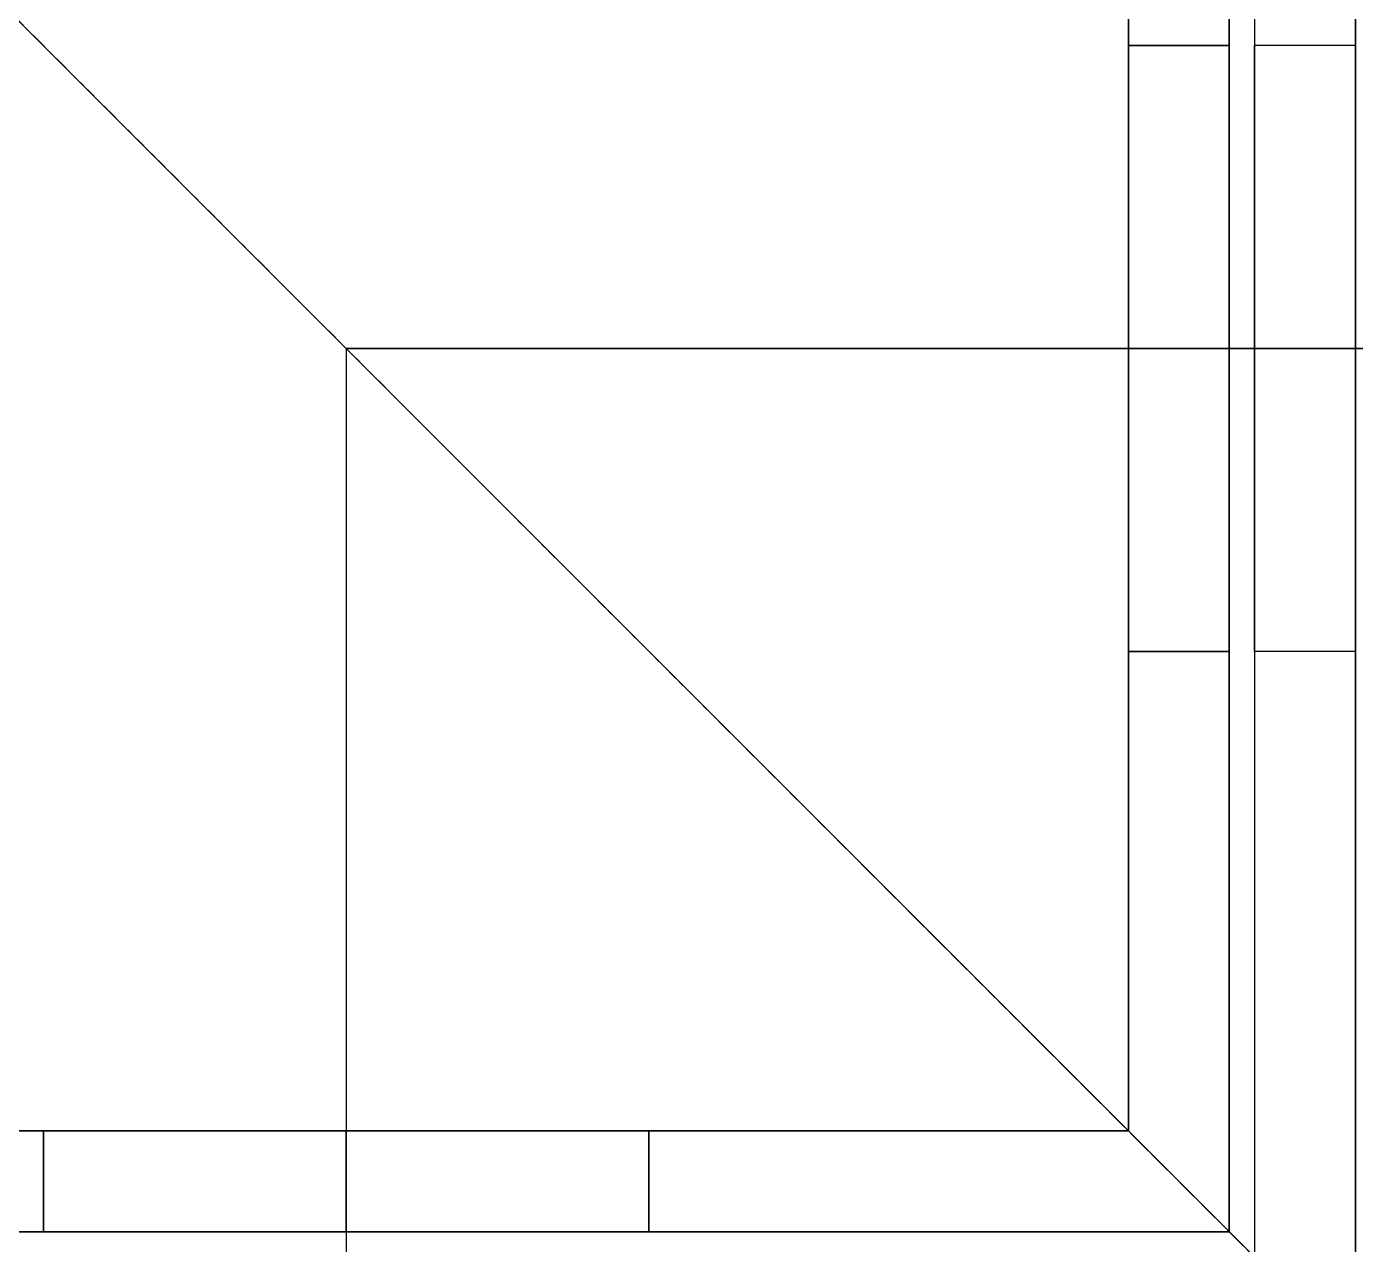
# Model space of a CAD drawing. Header units: millimetres. Extents: x -6529 to 809, y -8611 to 207.
# Drawn here: x -493.31 to -466.97, y -3732.96 to -3708.83 of the extents above; entities that cross this region are included whole.
import ezdxf

# ---------------------------------------------------------------- set-up
doc = ezdxf.new("R2010")
doc.units = ezdxf.units.MM
doc.header["$MEASUREMENT"] = 0
doc.layers.add('platen', color=7, linetype='Continuous', true_color=0x007f00)
doc.layers.add('staal', color=5, linetype='Continuous', true_color=0x0000ff)

# ---------------------------------------------------------------- blocks, each defined once
blk = doc.blocks.new('top plaat')
at = {"layer": 'platen'}
for points in [[(40, 40), (40, 20), (40, 0)], [(40, 40, 18), (40, 20, 18), (40, 0, 18)], [(40, 40, 9), (40, 20, 9), (40, 0, 9)], [(40, 20), (40, 20, 9), (40, 20, 18)]]:
    blk.add_open_spline(points, degree=2, dxfattribs=at)

msp = doc.modelspace()

# ---------------------------------------------------------------- linework, layer by layer
at = {"layer": 'staal'}
for p, q in [((-506.974, -3695.207), (-466.974, -3735.207)), ((-506.974, -3695.207), (-466.974, -3735.207)), ((-506.974, -3695.207, 1276), (-466.974, -3735.207, 1276)), ((-471.474, -3709.207, 170.5), (-469.474, -3709.207, 170.5)), ((-471.474, -3709.207, 95.5), (-469.474, -3709.207, 95.5)), ((-469.474, -3709.207, 1145.5), (-471.474, -3709.207, 1145.5)), ((-469.474, -3709.207, 1220.5), (-471.474, -3709.207, 1220.5)), ((-469.474, -3709.207, 1446.5), (-471.474, -3709.207, 1446.5)), ((-469.474, -3709.207, 1371.5), (-471.474, -3709.207, 1371.5)), ((-466.974, -3709.207, 1145.5), (-468.974, -3709.207, 1145.5)), ((-466.974, -3709.207, 1220.5), (-468.974, -3709.207, 1220.5)), ((-466.974, -3709.207, 995.5), (-468.974, -3709.207, 995.5)), ((-466.974, -3709.207, 1070.5), (-468.974, -3709.207, 1070.5)), ((-466.974, -3709.207, 845.5), (-468.974, -3709.207, 845.5)), ((-466.974, -3709.207, 920.5), (-468.974, -3709.207, 920.5)), ((-466.974, -3709.207, 770.5), (-468.974, -3709.207, 770.5)), ((-466.974, -3709.207, 695.5), (-468.974, -3709.207, 695.5)), ((-466.974, -3709.207, 95.5), (-468.974, -3709.207, 95.5)), ((-466.974, -3709.207, 170.5), (-468.974, -3709.207, 170.5)), ((-466.974, -3709.207, 320.5), (-468.974, -3709.207, 320.5)), ((-466.974, -3709.207, 245.5), (-468.974, -3709.207, 245.5)), ((-466.974, -3709.207, 470.5), (-468.974, -3709.207, 470.5)), ((-466.974, -3709.207, 395.5), (-468.974, -3709.207, 395.5)), ((-466.974, -3709.207, 620.5), (-468.974, -3709.207, 620.5)), ((-466.974, -3709.207, 545.5), (-468.974, -3709.207, 545.5)), ((-471.474, -3715.207, 40), (-469.474, -3715.207, 40)), ((-471.474, -3715.207, 208), (-469.474, -3715.207, 208)), ((-471.474, -3715.207, 176.5), (-469.474, -3715.207, 176.5)), ((-471.474, -3715.207, 164.5), (-469.474, -3715.207, 164.5)), ((-471.474, -3715.207, 101.5), (-469.474, -3715.207, 101.5)), ((-471.474, -3715.207, 89.5), (-469.474, -3715.207, 89.5)), ((-469.474, -3715.207, 1276), (-471.474, -3715.207, 1276)), ((-469.474, -3715.207, 1108), (-471.474, -3715.207, 1108)), ((-469.474, -3715.207, 1139.5), (-471.474, -3715.207, 1139.5)), ((-469.474, -3715.207, 1151.5), (-471.474, -3715.207, 1151.5)), ((-469.474, -3715.207, 1214.5), (-471.474, -3715.207, 1214.5)), ((-469.474, -3715.207, 1226.5), (-471.474, -3715.207, 1226.5)), ((-469.474, -3715.207, 1316), (-471.474, -3715.207, 1316)), ((-469.474, -3715.207, 1484), (-471.474, -3715.207, 1484)), ((-469.474, -3715.207, 1452.5), (-471.474, -3715.207, 1452.5)), ((-469.474, -3715.207, 1440.5), (-471.474, -3715.207, 1440.5)), ((-469.474, -3715.207, 1377.5), (-471.474, -3715.207, 1377.5)), ((-469.474, -3715.207, 1365.5), (-471.474, -3715.207, 1365.5)), ((-468.974, -3715.207, 40), (-466.974, -3715.207, 40)), ((-468.974, -3715.207, 1276), (-466.974, -3715.207, 1276)), ((-466.974, -3715.207, 1139.5), (-468.974, -3715.207, 1139.5)), ((-466.974, -3715.207, 1151.5), (-468.974, -3715.207, 1151.5)), ((-466.974, -3715.207, 1214.5), (-468.974, -3715.207, 1214.5)), ((-466.974, -3715.207, 1226.5), (-468.974, -3715.207, 1226.5)), ((-466.974, -3715.207, 989.5), (-468.974, -3715.207, 989.5)), ((-466.974, -3715.207, 1001.5), (-468.974, -3715.207, 1001.5)), ((-466.974, -3715.207, 1064.5), (-468.974, -3715.207, 1064.5)), ((-466.974, -3715.207, 1076.5), (-468.974, -3715.207, 1076.5)), ((-466.974, -3715.207, 839.5), (-468.974, -3715.207, 839.5)), ((-466.974, -3715.207, 851.5), (-468.974, -3715.207, 851.5)), ((-466.974, -3715.207, 914.5), (-468.974, -3715.207, 914.5)), ((-466.974, -3715.207, 926.5), (-468.974, -3715.207, 926.5)), ((-466.974, -3715.207, 764.5), (-468.974, -3715.207, 764.5)), ((-466.974, -3715.207, 776.5), (-468.974, -3715.207, 776.5)), ((-466.974, -3715.207, 689.5), (-468.974, -3715.207, 689.5)), ((-466.974, -3715.207, 701.5), (-468.974, -3715.207, 701.5)), ((-466.974, -3715.207, 89.5), (-468.974, -3715.207, 89.5)), ((-466.974, -3715.207, 101.5), (-468.974, -3715.207, 101.5)), ((-466.974, -3715.207, 164.5), (-468.974, -3715.207, 164.5)), ((-466.974, -3715.207, 176.5), (-468.974, -3715.207, 176.5)), ((-466.974, -3715.207, 314.5), (-468.974, -3715.207, 314.5)), ((-466.974, -3715.207, 326.5), (-468.974, -3715.207, 326.5)), ((-466.974, -3715.207, 239.5), (-468.974, -3715.207, 239.5)), ((-466.974, -3715.207, 251.5), (-468.974, -3715.207, 251.5)), ((-466.974, -3715.207, 464.5), (-468.974, -3715.207, 464.5)), ((-466.974, -3715.207, 476.5), (-468.974, -3715.207, 476.5)), ((-466.974, -3715.207, 389.5), (-468.974, -3715.207, 389.5)), ((-466.974, -3715.207, 401.5), (-468.974, -3715.207, 401.5)), ((-466.974, -3715.207, 614.5), (-468.974, -3715.207, 614.5)), ((-466.974, -3715.207, 626.5), (-468.974, -3715.207, 626.5)), ((-466.974, -3715.207, 539.5), (-468.974, -3715.207, 539.5)), ((-466.974, -3715.207, 551.5), (-468.974, -3715.207, 551.5)), ((-471.474, -3721.207, 170.5), (-469.474, -3721.207, 170.5)), ((-471.474, -3721.207, 95.5), (-469.474, -3721.207, 95.5)), ((-469.474, -3721.207, 1145.5), (-471.474, -3721.207, 1145.5)), ((-469.474, -3721.207, 1220.5), (-471.474, -3721.207, 1220.5)), ((-469.474, -3721.207, 1446.5), (-471.474, -3721.207, 1446.5)), ((-469.474, -3721.207, 1371.5), (-471.474, -3721.207, 1371.5)), ((-466.974, -3721.207, 1145.5), (-468.974, -3721.207, 1145.5)), ((-466.974, -3721.207, 1220.5), (-468.974, -3721.207, 1220.5)), ((-466.974, -3721.207, 995.5), (-468.974, -3721.207, 995.5)), ((-466.974, -3721.207, 1070.5), (-468.974, -3721.207, 1070.5)), ((-466.974, -3721.207, 845.5), (-468.974, -3721.207, 845.5)), ((-466.974, -3721.207, 920.5), (-468.974, -3721.207, 920.5)), ((-466.974, -3721.207, 770.5), (-468.974, -3721.207, 770.5)), ((-466.974, -3721.207, 695.5), (-468.974, -3721.207, 695.5)), ((-466.974, -3721.207, 95.5), (-468.974, -3721.207, 95.5)), ((-466.974, -3721.207, 170.5), (-468.974, -3721.207, 170.5)), ((-466.974, -3721.207, 320.5), (-468.974, -3721.207, 320.5)), ((-466.974, -3721.207, 245.5), (-468.974, -3721.207, 245.5)), ((-466.974, -3721.207, 470.5), (-468.974, -3721.207, 470.5)), ((-466.974, -3721.207, 395.5), (-468.974, -3721.207, 395.5)), ((-466.974, -3721.207, 620.5), (-468.974, -3721.207, 620.5)), ((-466.974, -3721.207, 545.5), (-468.974, -3721.207, 545.5)), ((-492.974, -3730.707, 95.5), (-492.974, -3732.707, 95.5)), ((-492.974, -3730.707, 170.5), (-492.974, -3732.707, 170.5)), ((-492.974, -3732.707, 1145.5), (-492.974, -3730.707, 1145.5)), ((-492.974, -3732.707, 1220.5), (-492.974, -3730.707, 1220.5)), ((-492.974, -3732.707, 1446.5), (-492.974, -3730.707, 1446.5)), ((-492.974, -3732.707, 1371.5), (-492.974, -3730.707, 1371.5)), ((-486.974, -3732.707, 40), (-486.974, -3730.707, 40)), ((-486.974, -3732.707, 208), (-486.974, -3730.707, 208)), ((-486.974, -3730.707, 101.5), (-486.974, -3732.707, 101.5)), ((-486.974, -3730.707, 89.5), (-486.974, -3732.707, 89.5)), ((-486.974, -3730.707, 176.5), (-486.974, -3732.707, 176.5)), ((-486.974, -3730.707, 164.5), (-486.974, -3732.707, 164.5)), ((-486.974, -3732.707, 1276), (-486.974, -3730.707, 1276)), ((-486.974, -3732.707, 1108), (-486.974, -3730.707, 1108)), ((-486.974, -3732.707, 1151.5), (-486.974, -3730.707, 1151.5)), ((-486.974, -3732.707, 1139.5), (-486.974, -3730.707, 1139.5)), ((-486.974, -3732.707, 1226.5), (-486.974, -3730.707, 1226.5)), ((-486.974, -3732.707, 1214.5), (-486.974, -3730.707, 1214.5)), ((-486.974, -3732.707, 1316), (-486.974, -3730.707, 1316)), ((-486.974, -3732.707, 1484), (-486.974, -3730.707, 1484)), ((-486.974, -3732.707, 1440.5), (-486.974, -3730.707, 1440.5)), ((-486.974, -3732.707, 1452.5), (-486.974, -3730.707, 1452.5)), ((-486.974, -3732.707, 1365.5), (-486.974, -3730.707, 1365.5)), ((-486.974, -3732.707, 1377.5), (-486.974, -3730.707, 1377.5)), ((-480.974, -3730.707, 95.5), (-480.974, -3732.707, 95.5)), ((-480.974, -3730.707, 170.5), (-480.974, -3732.707, 170.5)), ((-480.974, -3732.707, 1145.5), (-480.974, -3730.707, 1145.5)), ((-480.974, -3732.707, 1220.5), (-480.974, -3730.707, 1220.5)), ((-480.974, -3732.707, 1446.5), (-480.974, -3730.707, 1446.5)), ((-480.974, -3732.707, 1371.5), (-480.974, -3730.707, 1371.5))]:
    msp.add_line(p, q, dxfattribs=at)
for points in [[(-506.974, -3695.207, 40), (-486.974, -3715.207, 40), (-466.974, -3735.207, 40)], [(-506.974, -3695.207), (-486.974, -3715.207), (-466.974, -3735.207)], [(-466.974, -3735.207, 40), (-486.974, -3715.207, 40), (-506.974, -3695.207, 40)], [(-506.974, -3695.207, 1276), (-486.974, -3715.207, 1276), (-466.974, -3735.207, 1276)], [(-466.974, -3735.207, 1316), (-486.974, -3715.207, 1316), (-506.974, -3695.207, 1316)], [(-506.974, -3695.207, 1276), (-486.974, -3715.207, 1276), (-466.974, -3735.207, 1276)], [(-466.974, -3735.207, 1316), (-486.974, -3715.207, 1316), (-506.974, -3695.207, 1316)], [(-466.974, -3735.207, 40), (-466.974, -3715.207, 40), (-466.974, -3695.207, 40)], [(-466.974, -3735.207, 1276), (-466.974, -3715.207, 1276), (-466.974, -3695.207, 1276)], [(-466.974, -3735.207, 658), (-466.974, -3715.207, 658), (-466.974, -3695.207, 658)], [(-468.974, -3733.207, 38), (-486.974, -3715.207, 38), (-504.974, -3697.207, 38)], [(-504.974, -3697.207, 2), (-486.974, -3715.207, 2), (-468.974, -3733.207, 2)], [(-504.974, -3697.207, 38), (-486.974, -3715.207, 38), (-468.974, -3733.207, 38)], [(-468.974, -3733.207, 2), (-486.974, -3715.207, 2), (-504.974, -3697.207, 2)], [(-504.974, -3697.207, 1314), (-486.974, -3715.207, 1314), (-468.974, -3733.207, 1314)], [(-468.974, -3733.207, 1278), (-486.974, -3715.207, 1278), (-504.974, -3697.207, 1278)], [(-504.974, -3697.207, 1314), (-486.974, -3715.207, 1314), (-468.974, -3733.207, 1314)], [(-468.974, -3733.207, 1278), (-486.974, -3715.207, 1278), (-504.974, -3697.207, 1278)], [(-468.974, -3697.207, 40), (-468.974, -3715.207, 40), (-468.974, -3733.207, 40)], [(-468.974, -3697.207, 1276), (-468.974, -3715.207, 1276), (-468.974, -3733.207, 1276)], [(-468.974, -3697.207, 658), (-468.974, -3715.207, 658), (-468.974, -3733.207, 658)], [(-469.474, -3732.707, 40), (-469.474, -3715.207, 40), (-469.474, -3697.707, 40)], [(-469.474, -3732.707, 208), (-469.474, -3715.207, 208), (-469.474, -3697.707, 208)], [(-469.474, -3732.707, 124), (-469.474, -3715.207, 124), (-469.474, -3697.707, 124)], [(-469.474, -3697.707, 1276), (-469.474, -3715.207, 1276), (-469.474, -3732.707, 1276)], [(-469.474, -3697.707, 1108), (-469.474, -3715.207, 1108), (-469.474, -3732.707, 1108)], [(-469.474, -3697.707, 1192), (-469.474, -3715.207, 1192), (-469.474, -3732.707, 1192)], [(-469.474, -3697.707, 1316), (-469.474, -3715.207, 1316), (-469.474, -3732.707, 1316)], [(-469.474, -3697.707, 1484), (-469.474, -3715.207, 1484), (-469.474, -3732.707, 1484)], [(-469.474, -3697.707, 1400), (-469.474, -3715.207, 1400), (-469.474, -3732.707, 1400)], [(-471.474, -3699.707, 40), (-471.474, -3715.207, 40), (-471.474, -3730.707, 40)], [(-471.474, -3699.707, 208), (-471.474, -3715.207, 208), (-471.474, -3730.707, 208)], [(-471.474, -3699.707, 124), (-471.474, -3715.207, 124), (-471.474, -3730.707, 124)], [(-471.474, -3730.707, 1276), (-471.474, -3715.207, 1276), (-471.474, -3699.707, 1276)], [(-471.474, -3730.707, 1108), (-471.474, -3715.207, 1108), (-471.474, -3699.707, 1108)], [(-471.474, -3730.707, 1192), (-471.474, -3715.207, 1192), (-471.474, -3699.707, 1192)], [(-471.474, -3730.707, 1316), (-471.474, -3715.207, 1316), (-471.474, -3699.707, 1316)], [(-471.474, -3730.707, 1484), (-471.474, -3715.207, 1484), (-471.474, -3699.707, 1484)], [(-471.474, -3730.707, 1400), (-471.474, -3715.207, 1400), (-471.474, -3699.707, 1400)], [(-487.127, -3715.054, 40), (-487.127, -3715.054, 39), (-487.127, -3715.054, 38)], [(-487.127, -3715.054, 2), (-487.127, -3715.054, 1), (-487.127, -3715.054)], [(-416.474, -3715.207, 40), (-451.724, -3715.207, 40), (-486.974, -3715.207, 40)], [(-416.474, -3715.207, 38), (-451.724, -3715.207, 38), (-486.974, -3715.207, 38)], [(-416.474, -3715.207, 2), (-451.724, -3715.207, 2), (-486.974, -3715.207, 2)], [(-416.474, -3715.207), (-451.724, -3715.207), (-486.974, -3715.207)], [(-486.974, -3715.207, 40), (-486.974, -3749.957, 40), (-486.974, -3784.707, 40)], [(-486.974, -3715.207, 38), (-486.974, -3749.957, 38), (-486.974, -3784.707, 38)], [(-486.974, -3715.207, 2), (-486.974, -3749.957, 2), (-486.974, -3784.707, 2)], [(-486.974, -3715.207), (-486.974, -3749.957), (-486.974, -3784.707)], [(-486.974, -3715.207), (-486.974, -3715.207, 1), (-486.974, -3715.207, 2)], [(-486.974, -3715.207, 38), (-486.974, -3715.207, 39), (-486.974, -3715.207, 40)], [(-486.974, -3715.207, 1316), (-451.724, -3715.207, 1316), (-416.474, -3715.207, 1316)], [(-486.974, -3715.207, 1314), (-451.724, -3715.207, 1314), (-416.474, -3715.207, 1314)], [(-486.974, -3715.207, 1278), (-451.724, -3715.207, 1278), (-416.474, -3715.207, 1278)], [(-486.974, -3715.207, 1276), (-451.724, -3715.207, 1276), (-416.474, -3715.207, 1276)], [(-486.974, -3715.207, 1276), (-486.974, -3715.207, 1277), (-486.974, -3715.207, 1278)], [(-486.974, -3715.207, 1314), (-486.974, -3715.207, 1315), (-486.974, -3715.207, 1316)], [(-486.974, -3715.207, 1316), (-486.974, -3750.457, 1316), (-486.974, -3785.707, 1316)], [(-486.974, -3715.207, 1314), (-486.974, -3750.457, 1314), (-486.974, -3785.707, 1314)], [(-486.974, -3715.207, 1278), (-486.974, -3750.457, 1278), (-486.974, -3785.707, 1278)], [(-486.974, -3715.207, 1276), (-486.974, -3750.457, 1276), (-486.974, -3785.707, 1276)], [(-486.974, -3715.207, 1276), (-486.974, -3715.207, 1277), (-486.974, -3715.207, 1278)], [(-486.974, -3715.207, 1314), (-486.974, -3715.207, 1315), (-486.974, -3715.207, 1316)], [(-471.474, -3715.207, 40), (-471.474, -3715.207, 64.75), (-471.474, -3715.207, 89.5)], [(-471.474, -3715.207, 101.5), (-471.474, -3715.207, 133), (-471.474, -3715.207, 164.5)], [(-471.474, -3715.207, 176.5), (-471.474, -3715.207, 192.25), (-471.474, -3715.207, 208)], [(-471.474, -3715.207, 1276), (-471.474, -3715.207, 1251.25), (-471.474, -3715.207, 1226.5)], [(-471.474, -3715.207, 1214.5), (-471.474, -3715.207, 1183), (-471.474, -3715.207, 1151.5)], [(-471.474, -3715.207, 1139.5), (-471.474, -3715.207, 1123.75), (-471.474, -3715.207, 1108)], [(-471.474, -3715.207, 1316), (-471.474, -3715.207, 1340.75), (-471.474, -3715.207, 1365.5)], [(-471.474, -3715.207, 1377.5), (-471.474, -3715.207, 1409), (-471.474, -3715.207, 1440.5)], [(-471.474, -3715.207, 1452.5), (-471.474, -3715.207, 1468.25), (-471.474, -3715.207, 1484)], [(-469.474, -3715.207, 40), (-469.474, -3715.207, 64.75), (-469.474, -3715.207, 89.5)], [(-469.474, -3715.207, 101.5), (-469.474, -3715.207, 133), (-469.474, -3715.207, 164.5)], [(-469.474, -3715.207, 176.5), (-469.474, -3715.207, 192.25), (-469.474, -3715.207, 208)], [(-469.474, -3715.207, 1276), (-469.474, -3715.207, 1251.25), (-469.474, -3715.207, 1226.5)], [(-469.474, -3715.207, 1214.5), (-469.474, -3715.207, 1183), (-469.474, -3715.207, 1151.5)], [(-469.474, -3715.207, 1139.5), (-469.474, -3715.207, 1123.75), (-469.474, -3715.207, 1108)], [(-469.474, -3715.207, 1316), (-469.474, -3715.207, 1340.75), (-469.474, -3715.207, 1365.5)], [(-469.474, -3715.207, 1377.5), (-469.474, -3715.207, 1409), (-469.474, -3715.207, 1440.5)], [(-469.474, -3715.207, 1452.5), (-469.474, -3715.207, 1468.25), (-469.474, -3715.207, 1484)], [(-468.974, -3715.207, 40), (-468.974, -3715.207, 64.75), (-468.974, -3715.207, 89.5)], [(-468.974, -3715.207, 101.5), (-468.974, -3715.207, 133), (-468.974, -3715.207, 164.5)], [(-468.974, -3715.207, 176.5), (-468.974, -3715.207, 208), (-468.974, -3715.207, 239.5)], [(-468.974, -3715.207, 251.5), (-468.974, -3715.207, 283), (-468.974, -3715.207, 314.5)], [(-468.974, -3715.207, 326.5), (-468.974, -3715.207, 358), (-468.974, -3715.207, 389.5)], [(-468.974, -3715.207, 401.5), (-468.974, -3715.207, 433), (-468.974, -3715.207, 464.5)], [(-468.974, -3715.207, 476.5), (-468.974, -3715.207, 508), (-468.974, -3715.207, 539.5)], [(-468.974, -3715.207, 551.5), (-468.974, -3715.207, 583), (-468.974, -3715.207, 614.5)], [(-468.974, -3715.207, 626.5), (-468.974, -3715.207, 658), (-468.974, -3715.207, 689.5)], [(-468.974, -3715.207, 701.5), (-468.974, -3715.207, 733), (-468.974, -3715.207, 764.5)], [(-468.974, -3715.207, 776.5), (-468.974, -3715.207, 808), (-468.974, -3715.207, 839.5)], [(-468.974, -3715.207, 851.5), (-468.974, -3715.207, 883), (-468.974, -3715.207, 914.5)], [(-468.974, -3715.207, 926.5), (-468.974, -3715.207, 958), (-468.974, -3715.207, 989.5)], [(-468.974, -3715.207, 1001.5), (-468.974, -3715.207, 1033), (-468.974, -3715.207, 1064.5)], [(-468.974, -3715.207, 1076.5), (-468.974, -3715.207, 1108), (-468.974, -3715.207, 1139.5)], [(-468.974, -3715.207, 1151.5), (-468.974, -3715.207, 1183), (-468.974, -3715.207, 1214.5)], [(-468.974, -3715.207, 1226.5), (-468.974, -3715.207, 1251.25), (-468.974, -3715.207, 1276)], [(-466.974, -3715.207, 40), (-466.974, -3715.207, 64.75), (-466.974, -3715.207, 89.5)], [(-466.974, -3715.207, 101.5), (-466.974, -3715.207, 133), (-466.974, -3715.207, 164.5)], [(-466.974, -3715.207, 176.5), (-466.974, -3715.207, 208), (-466.974, -3715.207, 239.5)], [(-466.974, -3715.207, 251.5), (-466.974, -3715.207, 283), (-466.974, -3715.207, 314.5)], [(-466.974, -3715.207, 326.5), (-466.974, -3715.207, 358), (-466.974, -3715.207, 389.5)], [(-466.974, -3715.207, 401.5), (-466.974, -3715.207, 433), (-466.974, -3715.207, 464.5)], [(-466.974, -3715.207, 476.5), (-466.974, -3715.207, 508), (-466.974, -3715.207, 539.5)], [(-466.974, -3715.207, 551.5), (-466.974, -3715.207, 583), (-466.974, -3715.207, 614.5)], [(-466.974, -3715.207, 626.5), (-466.974, -3715.207, 658), (-466.974, -3715.207, 689.5)], [(-466.974, -3715.207, 701.5), (-466.974, -3715.207, 733), (-466.974, -3715.207, 764.5)], [(-466.974, -3715.207, 776.5), (-466.974, -3715.207, 808), (-466.974, -3715.207, 839.5)], [(-466.974, -3715.207, 851.5), (-466.974, -3715.207, 883), (-466.974, -3715.207, 914.5)], [(-466.974, -3715.207, 926.5), (-466.974, -3715.207, 958), (-466.974, -3715.207, 989.5)], [(-466.974, -3715.207, 1001.5), (-466.974, -3715.207, 1033), (-466.974, -3715.207, 1064.5)], [(-466.974, -3715.207, 1076.5), (-466.974, -3715.207, 1108), (-466.974, -3715.207, 1139.5)], [(-466.974, -3715.207, 1151.5), (-466.974, -3715.207, 1183), (-466.974, -3715.207, 1214.5)], [(-466.974, -3715.207, 1226.5), (-466.974, -3715.207, 1251.25), (-466.974, -3715.207, 1276)], [(-471.474, -3730.707, 40), (-486.974, -3730.707, 40), (-502.474, -3730.707, 40)], [(-471.474, -3730.707, 208), (-486.974, -3730.707, 208), (-502.474, -3730.707, 208)], [(-471.474, -3730.707, 124), (-486.974, -3730.707, 124), (-502.474, -3730.707, 124)], [(-502.474, -3730.707, 1276), (-486.974, -3730.707, 1276), (-471.474, -3730.707, 1276)], [(-502.474, -3730.707, 1108), (-486.974, -3730.707, 1108), (-471.474, -3730.707, 1108)], [(-502.474, -3730.707, 1192), (-486.974, -3730.707, 1192), (-471.474, -3730.707, 1192)], [(-502.474, -3730.707, 1316), (-486.974, -3730.707, 1316), (-471.474, -3730.707, 1316)], [(-502.474, -3730.707, 1484), (-486.974, -3730.707, 1484), (-471.474, -3730.707, 1484)], [(-502.474, -3730.707, 1400), (-486.974, -3730.707, 1400), (-471.474, -3730.707, 1400)], [(-486.974, -3730.707, 40), (-486.974, -3730.707, 64.75), (-486.974, -3730.707, 89.5)], [(-486.974, -3730.707, 101.5), (-486.974, -3730.707, 133), (-486.974, -3730.707, 164.5)], [(-486.974, -3730.707, 176.5), (-486.974, -3730.707, 192.25), (-486.974, -3730.707, 208)], [(-486.974, -3730.707, 1276), (-486.974, -3730.707, 1251.25), (-486.974, -3730.707, 1226.5)], [(-486.974, -3730.707, 1214.5), (-486.974, -3730.707, 1183), (-486.974, -3730.707, 1151.5)], [(-486.974, -3730.707, 1139.5), (-486.974, -3730.707, 1123.75), (-486.974, -3730.707, 1108)], [(-486.974, -3730.707, 1316), (-486.974, -3730.707, 1340.75), (-486.974, -3730.707, 1365.5)], [(-486.974, -3730.707, 1377.5), (-486.974, -3730.707, 1409), (-486.974, -3730.707, 1440.5)], [(-486.974, -3730.707, 1452.5), (-486.974, -3730.707, 1468.25), (-486.974, -3730.707, 1484)], [(-471.474, -3730.707, 40), (-471.474, -3730.707, 124), (-471.474, -3730.707, 208)], [(-471.474, -3730.707, 1276), (-471.474, -3730.707, 1192), (-471.474, -3730.707, 1108)], [(-471.474, -3730.707, 1316), (-471.474, -3730.707, 1400), (-471.474, -3730.707, 1484)], [(-504.474, -3732.707, 40), (-486.974, -3732.707, 40), (-469.474, -3732.707, 40)], [(-504.474, -3732.707, 208), (-486.974, -3732.707, 208), (-469.474, -3732.707, 208)], [(-504.474, -3732.707, 124), (-486.974, -3732.707, 124), (-469.474, -3732.707, 124)], [(-469.474, -3732.707, 1276), (-486.974, -3732.707, 1276), (-504.474, -3732.707, 1276)], [(-469.474, -3732.707, 1108), (-486.974, -3732.707, 1108), (-504.474, -3732.707, 1108)], [(-469.474, -3732.707, 1192), (-486.974, -3732.707, 1192), (-504.474, -3732.707, 1192)], [(-469.474, -3732.707, 1316), (-486.974, -3732.707, 1316), (-504.474, -3732.707, 1316)], [(-469.474, -3732.707, 1484), (-486.974, -3732.707, 1484), (-504.474, -3732.707, 1484)], [(-469.474, -3732.707, 1400), (-486.974, -3732.707, 1400), (-504.474, -3732.707, 1400)], [(-486.974, -3732.707, 40), (-486.974, -3732.707, 64.75), (-486.974, -3732.707, 89.5)], [(-486.974, -3732.707, 101.5), (-486.974, -3732.707, 133), (-486.974, -3732.707, 164.5)], [(-486.974, -3732.707, 176.5), (-486.974, -3732.707, 192.25), (-486.974, -3732.707, 208)], [(-486.974, -3732.707, 1276), (-486.974, -3732.707, 1251.25), (-486.974, -3732.707, 1226.5)], [(-486.974, -3732.707, 1214.5), (-486.974, -3732.707, 1183), (-486.974, -3732.707, 1151.5)], [(-486.974, -3732.707, 1139.5), (-486.974, -3732.707, 1123.75), (-486.974, -3732.707, 1108)], [(-486.974, -3732.707, 1316), (-486.974, -3732.707, 1340.75), (-486.974, -3732.707, 1365.5)], [(-486.974, -3732.707, 1377.5), (-486.974, -3732.707, 1409), (-486.974, -3732.707, 1440.5)], [(-486.974, -3732.707, 1452.5), (-486.974, -3732.707, 1468.25), (-486.974, -3732.707, 1484)], [(-469.474, -3732.707, 40), (-469.474, -3732.707, 124), (-469.474, -3732.707, 208)], [(-469.474, -3732.707, 1276), (-469.474, -3732.707, 1192), (-469.474, -3732.707, 1108)], [(-469.474, -3732.707, 1316), (-469.474, -3732.707, 1400), (-469.474, -3732.707, 1484)]]:
    msp.add_open_spline(points, degree=2, dxfattribs=at)
for points, weights, knots in [([(-471.474, -3709.207, 170.5), (-471.474, -3709.207, 176.5), (-471.474, -3715.207, 176.5), (-471.474, -3721.207, 176.5), (-471.474, -3721.207, 170.5), (-471.474, -3721.207, 164.5), (-471.474, -3715.207, 164.5), (-471.474, -3709.207, 164.5), (-471.474, -3709.207, 170.5)], [1, 0.707106781187, 1, 0.707106781187, 1, 0.707106781187, 1, 0.707106781187, 1], [0, 0, 0, 7.853982, 7.853982, 15.707963, 15.707963, 23.561945, 23.561945, 31.415927, 31.415927, 31.415927]), ([(-471.474, -3709.207, 95.5), (-471.474, -3709.207, 101.5), (-471.474, -3715.207, 101.5), (-471.474, -3721.207, 101.5), (-471.474, -3721.207, 95.5), (-471.474, -3721.207, 89.5), (-471.474, -3715.207, 89.5), (-471.474, -3709.207, 89.5), (-471.474, -3709.207, 95.5)], [1, 0.707106781187, 1, 0.707106781187, 1, 0.707106781187, 1, 0.707106781187, 1], [0, 0, 0, 7.853982, 7.853982, 15.707963, 15.707963, 23.561945, 23.561945, 31.415927, 31.415927, 31.415927]), ([(-471.474, -3709.207, 1145.5), (-471.474, -3709.207, 1151.5), (-471.474, -3715.207, 1151.5), (-471.474, -3721.207, 1151.5), (-471.474, -3721.207, 1145.5), (-471.474, -3721.207, 1139.5), (-471.474, -3715.207, 1139.5), (-471.474, -3709.207, 1139.5), (-471.474, -3709.207, 1145.5)], [1, 0.707106781187, 1, 0.707106781187, 1, 0.707106781187, 1, 0.707106781187, 1], [-31.415927, -31.415927, -31.415927, -23.561945, -23.561945, -15.707963, -15.707963, -7.853982, -7.853982, 0, 0, 0]), ([(-471.474, -3709.207, 1220.5), (-471.474, -3709.207, 1226.5), (-471.474, -3715.207, 1226.5), (-471.474, -3721.207, 1226.5), (-471.474, -3721.207, 1220.5), (-471.474, -3721.207, 1214.5), (-471.474, -3715.207, 1214.5), (-471.474, -3709.207, 1214.5), (-471.474, -3709.207, 1220.5)], [1, 0.707106781187, 1, 0.707106781187, 1, 0.707106781187, 1, 0.707106781187, 1], [-31.415927, -31.415927, -31.415927, -23.561945, -23.561945, -15.707963, -15.707963, -7.853982, -7.853982, 0, 0, 0]), ([(-471.474, -3709.207, 1446.5), (-471.474, -3709.207, 1440.5), (-471.474, -3715.207, 1440.5), (-471.474, -3721.207, 1440.5), (-471.474, -3721.207, 1446.5), (-471.474, -3721.207, 1452.5), (-471.474, -3715.207, 1452.5), (-471.474, -3709.207, 1452.5), (-471.474, -3709.207, 1446.5)], [1, 0.707106781187, 1, 0.707106781187, 1, 0.707106781187, 1, 0.707106781187, 1], [-31.415927, -31.415927, -31.415927, -23.561945, -23.561945, -15.707963, -15.707963, -7.853982, -7.853982, 0, 0, 0]), ([(-471.474, -3709.207, 1371.5), (-471.474, -3709.207, 1365.5), (-471.474, -3715.207, 1365.5), (-471.474, -3721.207, 1365.5), (-471.474, -3721.207, 1371.5), (-471.474, -3721.207, 1377.5), (-471.474, -3715.207, 1377.5), (-471.474, -3709.207, 1377.5), (-471.474, -3709.207, 1371.5)], [1, 0.707106781187, 1, 0.707106781187, 1, 0.707106781187, 1, 0.707106781187, 1], [-31.415927, -31.415927, -31.415927, -23.561945, -23.561945, -15.707963, -15.707963, -7.853982, -7.853982, 0, 0, 0]), ([(-469.474, -3709.207, 170.5), (-469.474, -3709.207, 164.5), (-469.474, -3715.207, 164.5), (-469.474, -3721.207, 164.5), (-469.474, -3721.207, 170.5), (-469.474, -3721.207, 176.5), (-469.474, -3715.207, 176.5), (-469.474, -3709.207, 176.5), (-469.474, -3709.207, 170.5)], [1, 0.707106781187, 1, 0.707106781187, 1, 0.707106781187, 1, 0.707106781187, 1], [-31.415927, -31.415927, -31.415927, -23.561945, -23.561945, -15.707963, -15.707963, -7.853982, -7.853982, 0, 0, 0]), ([(-469.474, -3709.207, 95.5), (-469.474, -3709.207, 89.5), (-469.474, -3715.207, 89.5), (-469.474, -3721.207, 89.5), (-469.474, -3721.207, 95.5), (-469.474, -3721.207, 101.5), (-469.474, -3715.207, 101.5), (-469.474, -3709.207, 101.5), (-469.474, -3709.207, 95.5)], [1, 0.707106781187, 1, 0.707106781187, 1, 0.707106781187, 1, 0.707106781187, 1], [-31.415927, -31.415927, -31.415927, -23.561945, -23.561945, -15.707963, -15.707963, -7.853982, -7.853982, 0, 0, 0]), ([(-469.474, -3709.207, 1145.5), (-469.474, -3709.207, 1139.5), (-469.474, -3715.207, 1139.5), (-469.474, -3721.207, 1139.5), (-469.474, -3721.207, 1145.5), (-469.474, -3721.207, 1151.5), (-469.474, -3715.207, 1151.5), (-469.474, -3709.207, 1151.5), (-469.474, -3709.207, 1145.5)], [1, 0.707106781187, 1, 0.707106781187, 1, 0.707106781187, 1, 0.707106851018, 0.999999860338], [0, 0, 0, 7.853982, 7.853982, 15.707964, 15.707964, 23.561946, 23.561946, 31.415927, 31.415927, 31.415927]), ([(-469.474, -3709.207, 1220.5), (-469.474, -3709.207, 1214.5), (-469.474, -3715.207, 1214.5), (-469.474, -3721.207, 1214.5), (-469.474, -3721.207, 1220.5), (-469.474, -3721.207, 1226.5), (-469.474, -3715.207, 1226.5), (-469.474, -3709.207, 1226.5), (-469.474, -3709.207, 1220.5)], [1, 0.707106781187, 1, 0.707106781187, 1, 0.707106781187, 1, 0.707106781187, 1], [0, 0, 0, 7.853982, 7.853982, 15.707963, 15.707963, 23.561945, 23.561945, 31.415927, 31.415927, 31.415927]), ([(-469.474, -3709.207, 1446.5), (-469.474, -3709.207, 1452.5), (-469.474, -3715.207, 1452.5), (-469.474, -3721.207, 1452.5), (-469.474, -3721.207, 1446.5), (-469.474, -3721.207, 1440.5), (-469.474, -3715.207, 1440.5), (-469.474, -3709.207, 1440.5), (-469.474, -3709.207, 1446.5)], [1, 0.707106781187, 1, 0.707106781187, 1, 0.707106781187, 1, 0.707106851018, 0.999999860338], [0, 0, 0, 7.853982, 7.853982, 15.707964, 15.707964, 23.561946, 23.561946, 31.415927, 31.415927, 31.415927]), ([(-469.474, -3709.207, 1371.5), (-469.474, -3709.207, 1377.5), (-469.474, -3715.207, 1377.5), (-469.474, -3721.207, 1377.5), (-469.474, -3721.207, 1371.5), (-469.474, -3721.207, 1365.5), (-469.474, -3715.207, 1365.5), (-469.474, -3709.207, 1365.5), (-469.474, -3709.207, 1371.5)], [1, 0.707106781187, 1, 0.707106781187, 1, 0.707106781187, 1, 0.707106781187, 1], [0, 0, 0, 7.853982, 7.853982, 15.707963, 15.707963, 23.561945, 23.561945, 31.415927, 31.415927, 31.415927]), ([(-468.974, -3709.207, 1145.5), (-468.974, -3709.207, 1151.5), (-468.974, -3715.207, 1151.5), (-468.974, -3721.207, 1151.5), (-468.974, -3721.207, 1145.5), (-468.974, -3721.207, 1139.5), (-468.974, -3715.207, 1139.5), (-468.974, -3709.207, 1139.5), (-468.974, -3709.207, 1145.5)], [1, 0.707106781187, 1, 0.707106781187, 1, 0.707106781187, 1, 0.707106781187, 1], [0, 0, 0, 7.853982, 7.853982, 15.707963, 15.707963, 23.561945, 23.561945, 31.415927, 31.415927, 31.415927]), ([(-468.974, -3709.207, 1220.5), (-468.974, -3709.207, 1226.5), (-468.974, -3715.207, 1226.5), (-468.974, -3721.207, 1226.5), (-468.974, -3721.207, 1220.5), (-468.974, -3721.207, 1214.5), (-468.974, -3715.207, 1214.5), (-468.974, -3709.207, 1214.5), (-468.974, -3709.207, 1220.5)], [1, 0.707106781187, 1, 0.707106781187, 1, 0.707106781187, 1, 0.707106781187, 1], [0, 0, 0, 7.853982, 7.853982, 15.707963, 15.707963, 23.561945, 23.561945, 31.415927, 31.415927, 31.415927]), ([(-468.974, -3709.207, 995.5), (-468.974, -3709.207, 1001.5), (-468.974, -3715.207, 1001.5), (-468.974, -3721.207, 1001.5), (-468.974, -3721.207, 995.5), (-468.974, -3721.207, 989.5), (-468.974, -3715.207, 989.5), (-468.974, -3709.207, 989.5), (-468.974, -3709.207, 995.5)], [1, 0.707106781187, 1, 0.707106781187, 1, 0.707106781187, 1, 0.707106781187, 1], [0, 0, 0, 7.853982, 7.853982, 15.707963, 15.707963, 23.561945, 23.561945, 31.415927, 31.415927, 31.415927]), ([(-468.974, -3709.207, 1070.5), (-468.974, -3709.207, 1076.5), (-468.974, -3715.207, 1076.5), (-468.974, -3721.207, 1076.5), (-468.974, -3721.207, 1070.5), (-468.974, -3721.207, 1064.5), (-468.974, -3715.207, 1064.5), (-468.974, -3709.207, 1064.5), (-468.974, -3709.207, 1070.5)], [1, 0.707106781187, 1, 0.707106781187, 1, 0.707106781187, 1, 0.707106781187, 1], [0, 0, 0, 7.853982, 7.853982, 15.707963, 15.707963, 23.561945, 23.561945, 31.415927, 31.415927, 31.415927]), ([(-468.974, -3709.207, 845.5), (-468.974, -3709.207, 851.5), (-468.974, -3715.207, 851.5), (-468.974, -3721.207, 851.5), (-468.974, -3721.207, 845.5), (-468.974, -3721.207, 839.5), (-468.974, -3715.207, 839.5), (-468.974, -3709.207, 839.5), (-468.974, -3709.207, 845.5)], [0.999999860338, 0.707106851018, 1, 0.707106781187, 1, 0.707106781187, 1, 0.707106781187, 1], [0, 0, 0, 7.85398, 7.85398, 15.707962, 15.707962, 23.561944, 23.561944, 31.415927, 31.415927, 31.415927]), ([(-468.974, -3709.207, 920.5), (-468.974, -3709.207, 926.5), (-468.974, -3715.207, 926.5), (-468.974, -3721.207, 926.5), (-468.974, -3721.207, 920.5), (-468.974, -3721.207, 914.5), (-468.974, -3715.207, 914.5), (-468.974, -3709.207, 914.5), (-468.974, -3709.207, 920.5)], [1, 0.707106781187, 1, 0.707106781187, 1, 0.707106781187, 1, 0.707106781187, 1], [0, 0, 0, 7.853982, 7.853982, 15.707963, 15.707963, 23.561945, 23.561945, 31.415927, 31.415927, 31.415927]), ([(-468.974, -3709.207, 770.5), (-468.974, -3709.207, 776.5), (-468.974, -3715.207, 776.5), (-468.974, -3721.207, 776.5), (-468.974, -3721.207, 770.5), (-468.974, -3721.207, 764.5), (-468.974, -3715.207, 764.5), (-468.974, -3709.207, 764.5), (-468.974, -3709.207, 770.5)], [1, 0.707106781187, 1, 0.707106781187, 1, 0.707106781187, 1, 0.707106781187, 1], [0, 0, 0, 7.853982, 7.853982, 15.707963, 15.707963, 23.561945, 23.561945, 31.415927, 31.415927, 31.415927]), ([(-468.974, -3709.207, 695.5), (-468.974, -3709.207, 701.5), (-468.974, -3715.207, 701.5), (-468.974, -3721.207, 701.5), (-468.974, -3721.207, 695.5), (-468.974, -3721.207, 689.5), (-468.974, -3715.207, 689.5), (-468.974, -3709.207, 689.5), (-468.974, -3709.207, 695.5)], [1, 0.707106781187, 1, 0.707106781187, 1, 0.707106781187, 1, 0.707106781187, 1], [0, 0, 0, 7.853982, 7.853982, 15.707963, 15.707963, 23.561945, 23.561945, 31.415927, 31.415927, 31.415927]), ([(-468.974, -3709.207, 95.5), (-468.974, -3709.207, 101.5), (-468.974, -3715.207, 101.5), (-468.974, -3721.207, 101.5), (-468.974, -3721.207, 95.5), (-468.974, -3721.207, 89.5), (-468.974, -3715.207, 89.5), (-468.974, -3709.207, 89.5), (-468.974, -3709.207, 95.5)], [1, 0.707106781187, 1, 0.707106781187, 1, 0.707106781187, 1, 0.707106781187, 1], [0, 0, 0, 7.853982, 7.853982, 15.707963, 15.707963, 23.561945, 23.561945, 31.415927, 31.415927, 31.415927]), ([(-468.974, -3709.207, 170.5), (-468.974, -3709.207, 176.5), (-468.974, -3715.207, 176.5), (-468.974, -3721.207, 176.5), (-468.974, -3721.207, 170.5), (-468.974, -3721.207, 164.5), (-468.974, -3715.207, 164.5), (-468.974, -3709.207, 164.5), (-468.974, -3709.207, 170.5)], [1, 0.707106781187, 1, 0.707106781187, 1, 0.707106781187, 1, 0.707106781187, 1], [0, 0, 0, 7.853982, 7.853982, 15.707963, 15.707963, 23.561945, 23.561945, 31.415927, 31.415927, 31.415927]), ([(-468.974, -3709.207, 320.5), (-468.974, -3709.207, 326.5), (-468.974, -3715.207, 326.5), (-468.974, -3721.207, 326.5), (-468.974, -3721.207, 320.5), (-468.974, -3721.207, 314.5), (-468.974, -3715.207, 314.5), (-468.974, -3709.207, 314.5), (-468.974, -3709.207, 320.5)], [1, 0.707106781187, 1, 0.707106781187, 1, 0.707106781187, 1, 0.707106781187, 1], [0, 0, 0, 7.853982, 7.853982, 15.707963, 15.707963, 23.561945, 23.561945, 31.415927, 31.415927, 31.415927]), ([(-468.974, -3709.207, 245.5), (-468.974, -3709.207, 251.5), (-468.974, -3715.207, 251.5), (-468.974, -3721.207, 251.5), (-468.974, -3721.207, 245.5), (-468.974, -3721.207, 239.5), (-468.974, -3715.207, 239.5), (-468.974, -3709.207, 239.5), (-468.974, -3709.207, 245.5)], [1, 0.707106781187, 1, 0.707106781187, 1, 0.707106781187, 1, 0.707106781187, 1], [0, 0, 0, 7.853982, 7.853982, 15.707963, 15.707963, 23.561945, 23.561945, 31.415927, 31.415927, 31.415927]), ([(-468.974, -3709.207, 470.5), (-468.974, -3709.207, 476.5), (-468.974, -3715.207, 476.5), (-468.974, -3721.207, 476.5), (-468.974, -3721.207, 470.5), (-468.974, -3721.207, 464.5), (-468.974, -3715.207, 464.5), (-468.974, -3709.207, 464.5), (-468.974, -3709.207, 470.5)], [1, 0.707106781187, 1, 0.707106781187, 1, 0.707106781187, 1, 0.707106781187, 1], [0, 0, 0, 7.853982, 7.853982, 15.707963, 15.707963, 23.561945, 23.561945, 31.415927, 31.415927, 31.415927]), ([(-468.974, -3709.207, 395.5), (-468.974, -3709.207, 401.5), (-468.974, -3715.207, 401.5), (-468.974, -3721.207, 401.5), (-468.974, -3721.207, 395.5), (-468.974, -3721.207, 389.5), (-468.974, -3715.207, 389.5), (-468.974, -3709.207, 389.5), (-468.974, -3709.207, 395.5)], [1, 0.707106781187, 1, 0.707106781187, 1, 0.707106781187, 1, 0.707106781187, 1], [0, 0, 0, 7.853982, 7.853982, 15.707963, 15.707963, 23.561945, 23.561945, 31.415927, 31.415927, 31.415927]), ([(-468.974, -3709.207, 620.5), (-468.974, -3709.207, 626.5), (-468.974, -3715.207, 626.5), (-468.974, -3721.207, 626.5), (-468.974, -3721.207, 620.5), (-468.974, -3721.207, 614.5), (-468.974, -3715.207, 614.5), (-468.974, -3709.207, 614.5), (-468.974, -3709.207, 620.5)], [1, 0.707106781187, 1, 0.707106781187, 1, 0.707106781187, 1, 0.707106781187, 1], [0, 0, 0, 7.853982, 7.853982, 15.707963, 15.707963, 23.561945, 23.561945, 31.415927, 31.415927, 31.415927]), ([(-468.974, -3709.207, 545.5), (-468.974, -3709.207, 551.5), (-468.974, -3715.207, 551.5), (-468.974, -3721.207, 551.5), (-468.974, -3721.207, 545.5), (-468.974, -3721.207, 539.5), (-468.974, -3715.207, 539.5), (-468.974, -3709.207, 539.5), (-468.974, -3709.207, 545.5)], [1, 0.707106781187, 1, 0.707106781187, 1, 0.707106781187, 1, 0.707106781187, 1], [0, 0, 0, 7.853982, 7.853982, 15.707963, 15.707963, 23.561945, 23.561945, 31.415927, 31.415927, 31.415927]), ([(-466.974, -3709.207, 1145.5), (-466.974, -3709.207, 1139.5), (-466.974, -3715.207, 1139.5), (-466.974, -3721.207, 1139.5), (-466.974, -3721.207, 1145.5), (-466.974, -3721.207, 1151.5), (-466.974, -3715.207, 1151.5), (-466.974, -3709.207, 1151.5), (-466.974, -3709.207, 1145.5)], [1, 0.707106781187, 1, 0.707106781187, 1, 0.707106781187, 1, 0.707106781187, 1], [-31.415927, -31.415927, -31.415927, -23.561945, -23.561945, -15.707963, -15.707963, -7.853982, -7.853982, 0, 0, 0]), ([(-466.974, -3709.207, 1220.5), (-466.974, -3709.207, 1214.5), (-466.974, -3715.207, 1214.5), (-466.974, -3721.207, 1214.5), (-466.974, -3721.207, 1220.5), (-466.974, -3721.207, 1226.5), (-466.974, -3715.207, 1226.5), (-466.974, -3709.207, 1226.5), (-466.974, -3709.207, 1220.5)], [1, 0.707106781187, 1, 0.707106781187, 1, 0.707106781187, 1, 0.707106781187, 1], [-31.415927, -31.415927, -31.415927, -23.561945, -23.561945, -15.707963, -15.707963, -7.853982, -7.853982, 0, 0, 0]), ([(-466.974, -3709.207, 995.5), (-466.974, -3709.207, 989.5), (-466.974, -3715.207, 989.5), (-466.974, -3721.207, 989.5), (-466.974, -3721.207, 995.5), (-466.974, -3721.207, 1001.5), (-466.974, -3715.207, 1001.5), (-466.974, -3709.207, 1001.5), (-466.974, -3709.207, 995.5)], [1, 0.707106781187, 1, 0.707106781187, 1, 0.707106781187, 1, 0.707106781187, 1], [-31.415927, -31.415927, -31.415927, -23.561945, -23.561945, -15.707963, -15.707963, -7.853982, -7.853982, 0, 0, 0]), ([(-466.974, -3709.207, 1070.5), (-466.974, -3709.207, 1064.5), (-466.974, -3715.207, 1064.5), (-466.974, -3721.207, 1064.5), (-466.974, -3721.207, 1070.5), (-466.974, -3721.207, 1076.5), (-466.974, -3715.207, 1076.5), (-466.974, -3709.207, 1076.5), (-466.974, -3709.207, 1070.5)], [1, 0.707106781187, 1, 0.707106781187, 1, 0.707106781187, 1, 0.707106781187, 1], [-31.415927, -31.415927, -31.415927, -23.561945, -23.561945, -15.707963, -15.707963, -7.853982, -7.853982, 0, 0, 0]), ([(-466.974, -3709.207, 845.5), (-466.974, -3709.207, 839.5), (-466.974, -3715.207, 839.5), (-466.974, -3721.207, 839.5), (-466.974, -3721.207, 845.5), (-466.974, -3721.207, 851.5), (-466.974, -3715.207, 851.5), (-466.974, -3709.207, 851.5), (-466.974, -3709.207, 845.5)], [1, 0.707106781187, 1, 0.707106781187, 1, 0.707106781187, 1, 0.707106851018, 0.999999860338], [-31.415927, -31.415927, -31.415927, -23.561944, -23.561944, -15.707962, -15.707962, -7.85398, -7.85398, 0, 0, 0]), ([(-466.974, -3709.207, 920.5), (-466.974, -3709.207, 914.5), (-466.974, -3715.207, 914.5), (-466.974, -3721.207, 914.5), (-466.974, -3721.207, 920.5), (-466.974, -3721.207, 926.5), (-466.974, -3715.207, 926.5), (-466.974, -3709.207, 926.5), (-466.974, -3709.207, 920.5)], [1, 0.707106781187, 1, 0.707106781187, 1, 0.707106781187, 1, 0.707106851018, 0.999999860338], [-31.415927, -31.415927, -31.415927, -23.561944, -23.561944, -15.707962, -15.707962, -7.85398, -7.85398, 0, 0, 0]), ([(-466.974, -3709.207, 770.5), (-466.974, -3709.207, 764.5), (-466.974, -3715.207, 764.5), (-466.974, -3721.207, 764.5), (-466.974, -3721.207, 770.5), (-466.974, -3721.207, 776.5), (-466.974, -3715.207, 776.5), (-466.974, -3709.207, 776.5), (-466.974, -3709.207, 770.5)], [1, 0.707106781187, 1, 0.707106781187, 1, 0.707106781187, 1, 0.707106781187, 1], [-31.415927, -31.415927, -31.415927, -23.561945, -23.561945, -15.707963, -15.707963, -7.853982, -7.853982, 0, 0, 0]), ([(-466.974, -3709.207, 695.5), (-466.974, -3709.207, 689.5), (-466.974, -3715.207, 689.5), (-466.974, -3721.207, 689.5), (-466.974, -3721.207, 695.5), (-466.974, -3721.207, 701.5), (-466.974, -3715.207, 701.5), (-466.974, -3709.207, 701.5), (-466.974, -3709.207, 695.5)], [1, 0.707106781187, 1, 0.707106781187, 1, 0.707106781187, 1, 0.707106781187, 1], [-31.415927, -31.415927, -31.415927, -23.561945, -23.561945, -15.707963, -15.707963, -7.853982, -7.853982, 0, 0, 0]), ([(-466.974, -3709.207, 95.5), (-466.974, -3709.207, 89.5), (-466.974, -3715.207, 89.5), (-466.974, -3721.207, 89.5), (-466.974, -3721.207, 95.5), (-466.974, -3721.207, 101.5), (-466.974, -3715.207, 101.5), (-466.974, -3709.207, 101.5), (-466.974, -3709.207, 95.5)], [1, 0.707106781187, 1, 0.707106781187, 1, 0.707106781187, 1, 0.707106781187, 1], [-31.415927, -31.415927, -31.415927, -23.561945, -23.561945, -15.707963, -15.707963, -7.853982, -7.853982, 0, 0, 0]), ([(-466.974, -3709.207, 170.5), (-466.974, -3709.207, 164.5), (-466.974, -3715.207, 164.5), (-466.974, -3721.207, 164.5), (-466.974, -3721.207, 170.5), (-466.974, -3721.207, 176.5), (-466.974, -3715.207, 176.5), (-466.974, -3709.207, 176.5), (-466.974, -3709.207, 170.5)], [1, 0.707106781187, 1, 0.707106781187, 1, 0.707106781187, 1, 0.707106781187, 1], [-31.415927, -31.415927, -31.415927, -23.561945, -23.561945, -15.707963, -15.707963, -7.853982, -7.853982, 0, 0, 0]), ([(-466.974, -3709.207, 320.5), (-466.974, -3709.207, 314.5), (-466.974, -3715.207, 314.5), (-466.974, -3721.207, 314.5), (-466.974, -3721.207, 320.5), (-466.974, -3721.207, 326.5), (-466.974, -3715.207, 326.5), (-466.974, -3709.207, 326.5), (-466.974, -3709.207, 320.5)], [1, 0.707106781187, 1, 0.707106781187, 1, 0.707106781187, 1, 0.707106781187, 1], [-31.415927, -31.415927, -31.415927, -23.561945, -23.561945, -15.707963, -15.707963, -7.853982, -7.853982, 0, 0, 0]), ([(-466.974, -3709.207, 245.5), (-466.974, -3709.207, 239.5), (-466.974, -3715.207, 239.5), (-466.974, -3721.207, 239.5), (-466.974, -3721.207, 245.5), (-466.974, -3721.207, 251.5), (-466.974, -3715.207, 251.5), (-466.974, -3709.207, 251.5), (-466.974, -3709.207, 245.5)], [1, 0.707106781187, 1, 0.707106781187, 1, 0.707106781187, 1, 0.707106851018, 0.999999860338], [-31.415927, -31.415927, -31.415927, -23.561944, -23.561944, -15.707962, -15.707962, -7.85398, -7.85398, 0, 0, 0]), ([(-466.974, -3709.207, 470.5), (-466.974, -3709.207, 464.5), (-466.974, -3715.207, 464.5), (-466.974, -3721.207, 464.5), (-466.974, -3721.207, 470.5), (-466.974, -3721.207, 476.5), (-466.974, -3715.207, 476.5), (-466.974, -3709.207, 476.5), (-466.974, -3709.207, 470.5)], [1, 0.707106781187, 1, 0.707106781187, 1, 0.707106781187, 1, 0.707106781187, 1], [-31.415927, -31.415927, -31.415927, -23.561945, -23.561945, -15.707963, -15.707963, -7.853982, -7.853982, 0, 0, 0]), ([(-466.974, -3709.207, 395.5), (-466.974, -3709.207, 389.5), (-466.974, -3715.207, 389.5), (-466.974, -3721.207, 389.5), (-466.974, -3721.207, 395.5), (-466.974, -3721.207, 401.5), (-466.974, -3715.207, 401.5), (-466.974, -3709.207, 401.5), (-466.974, -3709.207, 395.5)], [1, 0.707106781187, 1, 0.707106781187, 1, 0.707106781187, 1, 0.707106781187, 1], [-31.415927, -31.415927, -31.415927, -23.561945, -23.561945, -15.707963, -15.707963, -7.853982, -7.853982, 0, 0, 0]), ([(-466.974, -3709.207, 620.5), (-466.974, -3709.207, 614.5), (-466.974, -3715.207, 614.5), (-466.974, -3721.207, 614.5), (-466.974, -3721.207, 620.5), (-466.974, -3721.207, 626.5), (-466.974, -3715.207, 626.5), (-466.974, -3709.207, 626.5), (-466.974, -3709.207, 620.5)], [1, 0.707106781187, 1, 0.707106781187, 1, 0.707106781187, 1, 0.707106781187, 1], [-31.415927, -31.415927, -31.415927, -23.561945, -23.561945, -15.707963, -15.707963, -7.853982, -7.853982, 0, 0, 0]), ([(-466.974, -3709.207, 545.5), (-466.974, -3709.207, 539.5), (-466.974, -3715.207, 539.5), (-466.974, -3721.207, 539.5), (-466.974, -3721.207, 545.5), (-466.974, -3721.207, 551.5), (-466.974, -3715.207, 551.5), (-466.974, -3709.207, 551.5), (-466.974, -3709.207, 545.5)], [1, 0.707106781187, 1, 0.707106781187, 1, 0.707106781187, 1, 0.707106781187, 1], [-31.415927, -31.415927, -31.415927, -23.561945, -23.561945, -15.707963, -15.707963, -7.853982, -7.853982, 0, 0, 0]), ([(-480.974, -3730.707, 95.5), (-480.974, -3730.707, 101.5), (-486.974, -3730.707, 101.5), (-492.974, -3730.707, 101.5), (-492.974, -3730.707, 95.5), (-492.974, -3730.707, 89.5), (-486.974, -3730.707, 89.5), (-480.974, -3730.707, 89.5), (-480.974, -3730.707, 95.5)], [1, 0.707106781187, 1, 0.707106781187, 1, 0.707106781187, 1, 0.707106781187, 1], [0, 0, 0, 7.853982, 7.853982, 15.707963, 15.707963, 23.561945, 23.561945, 31.415927, 31.415927, 31.415927]), ([(-480.974, -3730.707, 170.5), (-480.974, -3730.707, 176.5), (-486.974, -3730.707, 176.5), (-492.974, -3730.707, 176.5), (-492.974, -3730.707, 170.5), (-492.974, -3730.707, 164.5), (-486.974, -3730.707, 164.5), (-480.974, -3730.707, 164.5), (-480.974, -3730.707, 170.5)], [1, 0.707106781187, 1, 0.707106781187, 1, 0.707106781187, 1, 0.707106781187, 1], [0, 0, 0, 7.853982, 7.853982, 15.707963, 15.707963, 23.561945, 23.561945, 31.415927, 31.415927, 31.415927]), ([(-492.974, -3730.707, 1145.5), (-492.974, -3730.707, 1139.5), (-486.974, -3730.707, 1139.5), (-480.974, -3730.707, 1139.5), (-480.974, -3730.707, 1145.5), (-480.974, -3730.707, 1151.5), (-486.974, -3730.707, 1151.5), (-492.974, -3730.707, 1151.5), (-492.974, -3730.707, 1145.5)], [1, 0.707106781187, 1, 0.707106781187, 1, 0.707106781187, 1, 0.707106781187, 1], [0, 0, 0, 7.853982, 7.853982, 15.707963, 15.707963, 23.561945, 23.561945, 31.415927, 31.415927, 31.415927]), ([(-492.974, -3730.707, 1220.5), (-492.974, -3730.707, 1214.5), (-486.974, -3730.707, 1214.5), (-480.974, -3730.707, 1214.5), (-480.974, -3730.707, 1220.5), (-480.974, -3730.707, 1226.5), (-486.974, -3730.707, 1226.5), (-492.974, -3730.707, 1226.5), (-492.974, -3730.707, 1220.5)], [1, 0.707106781187, 1, 0.707106781187, 1, 0.707106781187, 1, 0.707106781187, 1], [0, 0, 0, 7.853982, 7.853982, 15.707963, 15.707963, 23.561945, 23.561945, 31.415927, 31.415927, 31.415927]), ([(-492.974, -3730.707, 1446.5), (-492.974, -3730.707, 1452.5), (-486.974, -3730.707, 1452.5), (-480.974, -3730.707, 1452.5), (-480.974, -3730.707, 1446.5), (-480.974, -3730.707, 1440.5), (-486.974, -3730.707, 1440.5), (-492.974, -3730.707, 1440.5), (-492.974, -3730.707, 1446.5)], [1, 0.707106781187, 1, 0.707106781187, 1, 0.707106781187, 1, 0.707106781187, 1], [0, 0, 0, 7.853982, 7.853982, 15.707963, 15.707963, 23.561945, 23.561945, 31.415927, 31.415927, 31.415927]), ([(-492.974, -3730.707, 1371.5), (-492.974, -3730.707, 1377.5), (-486.974, -3730.707, 1377.5), (-480.974, -3730.707, 1377.5), (-480.974, -3730.707, 1371.5), (-480.974, -3730.707, 1365.5), (-486.974, -3730.707, 1365.5), (-492.974, -3730.707, 1365.5), (-492.974, -3730.707, 1371.5)], [1, 0.707106781187, 1, 0.707106781187, 1, 0.707106781187, 1, 0.707106781187, 1], [0, 0, 0, 7.853982, 7.853982, 15.707963, 15.707963, 23.561945, 23.561945, 31.415927, 31.415927, 31.415927]), ([(-480.974, -3732.707, 95.5), (-480.974, -3732.707, 89.5), (-486.974, -3732.707, 89.5), (-492.974, -3732.707, 89.5), (-492.974, -3732.707, 95.5), (-492.974, -3732.707, 101.5), (-486.974, -3732.707, 101.5), (-480.974, -3732.707, 101.5), (-480.974, -3732.707, 95.5)], [1, 0.707106781187, 1, 0.707106781187, 1, 0.707106781187, 1, 0.707106781187, 1], [-31.415927, -31.415927, -31.415927, -23.561945, -23.561945, -15.707963, -15.707963, -7.853982, -7.853982, 0, 0, 0]), ([(-480.974, -3732.707, 170.5), (-480.974, -3732.707, 164.5), (-486.974, -3732.707, 164.5), (-492.974, -3732.707, 164.5), (-492.974, -3732.707, 170.5), (-492.974, -3732.707, 176.5), (-486.974, -3732.707, 176.5), (-480.974, -3732.707, 176.5), (-480.974, -3732.707, 170.5)], [1, 0.707106781187, 1, 0.707106781187, 1, 0.707106781187, 1, 0.707106781187, 1], [-31.415927, -31.415927, -31.415927, -23.561945, -23.561945, -15.707963, -15.707963, -7.853982, -7.853982, 0, 0, 0]), ([(-492.974, -3732.707, 1145.5), (-492.974, -3732.707, 1151.5), (-486.974, -3732.707, 1151.5), (-480.974, -3732.707, 1151.5), (-480.974, -3732.707, 1145.5), (-480.974, -3732.707, 1139.5), (-486.974, -3732.707, 1139.5), (-492.974, -3732.707, 1139.5), (-492.974, -3732.707, 1145.5)], [1, 0.707106781187, 1, 0.707106781187, 1, 0.707106781187, 1, 0.707106781187, 1], [-31.415927, -31.415927, -31.415927, -23.561945, -23.561945, -15.707963, -15.707963, -7.853982, -7.853982, 0, 0, 0]), ([(-492.974, -3732.707, 1220.5), (-492.974, -3732.707, 1226.5), (-486.974, -3732.707, 1226.5), (-480.974, -3732.707, 1226.5), (-480.974, -3732.707, 1220.5), (-480.974, -3732.707, 1214.5), (-486.974, -3732.707, 1214.5), (-492.974, -3732.707, 1214.5), (-492.974, -3732.707, 1220.5)], [1, 0.707106781187, 1, 0.707106781187, 1, 0.707106781187, 1, 0.707106781187, 1], [-31.415927, -31.415927, -31.415927, -23.561945, -23.561945, -15.707963, -15.707963, -7.853982, -7.853982, 0, 0, 0]), ([(-492.974, -3732.707, 1446.5), (-492.974, -3732.707, 1440.5), (-486.974, -3732.707, 1440.5), (-480.974, -3732.707, 1440.5), (-480.974, -3732.707, 1446.5), (-480.974, -3732.707, 1452.5), (-486.974, -3732.707, 1452.5), (-492.974, -3732.707, 1452.5), (-492.974, -3732.707, 1446.5)], [1, 0.707106781187, 1, 0.707106781187, 1, 0.707106781187, 1, 0.707106781187, 1], [-31.415927, -31.415927, -31.415927, -23.561945, -23.561945, -15.707963, -15.707963, -7.853982, -7.853982, 0, 0, 0]), ([(-492.974, -3732.707, 1371.5), (-492.974, -3732.707, 1365.5), (-486.974, -3732.707, 1365.5), (-480.974, -3732.707, 1365.5), (-480.974, -3732.707, 1371.5), (-480.974, -3732.707, 1377.5), (-486.974, -3732.707, 1377.5), (-492.974, -3732.707, 1377.5), (-492.974, -3732.707, 1371.5)], [1, 0.707106781187, 1, 0.707106781187, 1, 0.707106781187, 1, 0.707106781187, 1], [-31.415927, -31.415927, -31.415927, -23.561945, -23.561945, -15.707963, -15.707963, -7.853982, -7.853982, 0, 0, 0])]:
    msp.add_rational_spline(points, weights, degree=2, knots=knots, dxfattribs=at)

# ---------------------------------------------------------------- block references
at = {"layer": 'platen'}
msp.add_blockref('top plaat', (-506.974, -3735.207, 1316), dxfattribs=at)

doc.saveas('drawing.dxf')
